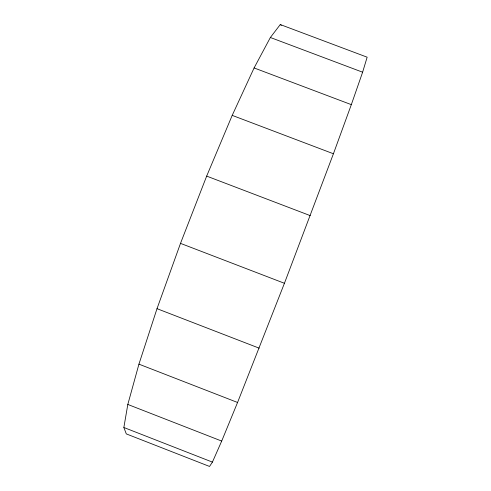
<?xml version="1.0" encoding="UTF-8"?>
<svg xmlns="http://www.w3.org/2000/svg" width="491" height="491" viewBox="0 0 491 491"><rect width="100%" height="100%" fill="white"/><g stroke="black" fill="none" stroke-linecap="round" stroke-linejoin="round"><path stroke-width="0.74" d="M123.855 427.489L127.813 404.449L138.935 364.15L157.01 308.673L180.504 243.37L206.674 176.109L232.206 115.373L254.099 67.942L270.375 37.494L280.275 24.55L367.145 57.189L362.622 72.202L351.329 104.644L333.426 153.763L284.43 283.282L237.564 402.473L221.693 441.071L212.419 462.105L209.54 466.45L126.297 433.903L123.855 427.489L212.419 462.105M270.375 37.494L362.622 72.202M254.099 67.942L351.329 104.644M232.206 115.373L333.426 153.763M206.674 176.109L310.263 215.635M180.504 243.37L284.43 283.282M157.01 308.673L259.174 348.162M138.935 364.15L237.564 402.473M127.813 404.449L221.693 441.071M280.275 24.55L281.337 25.36"/></g></svg>
